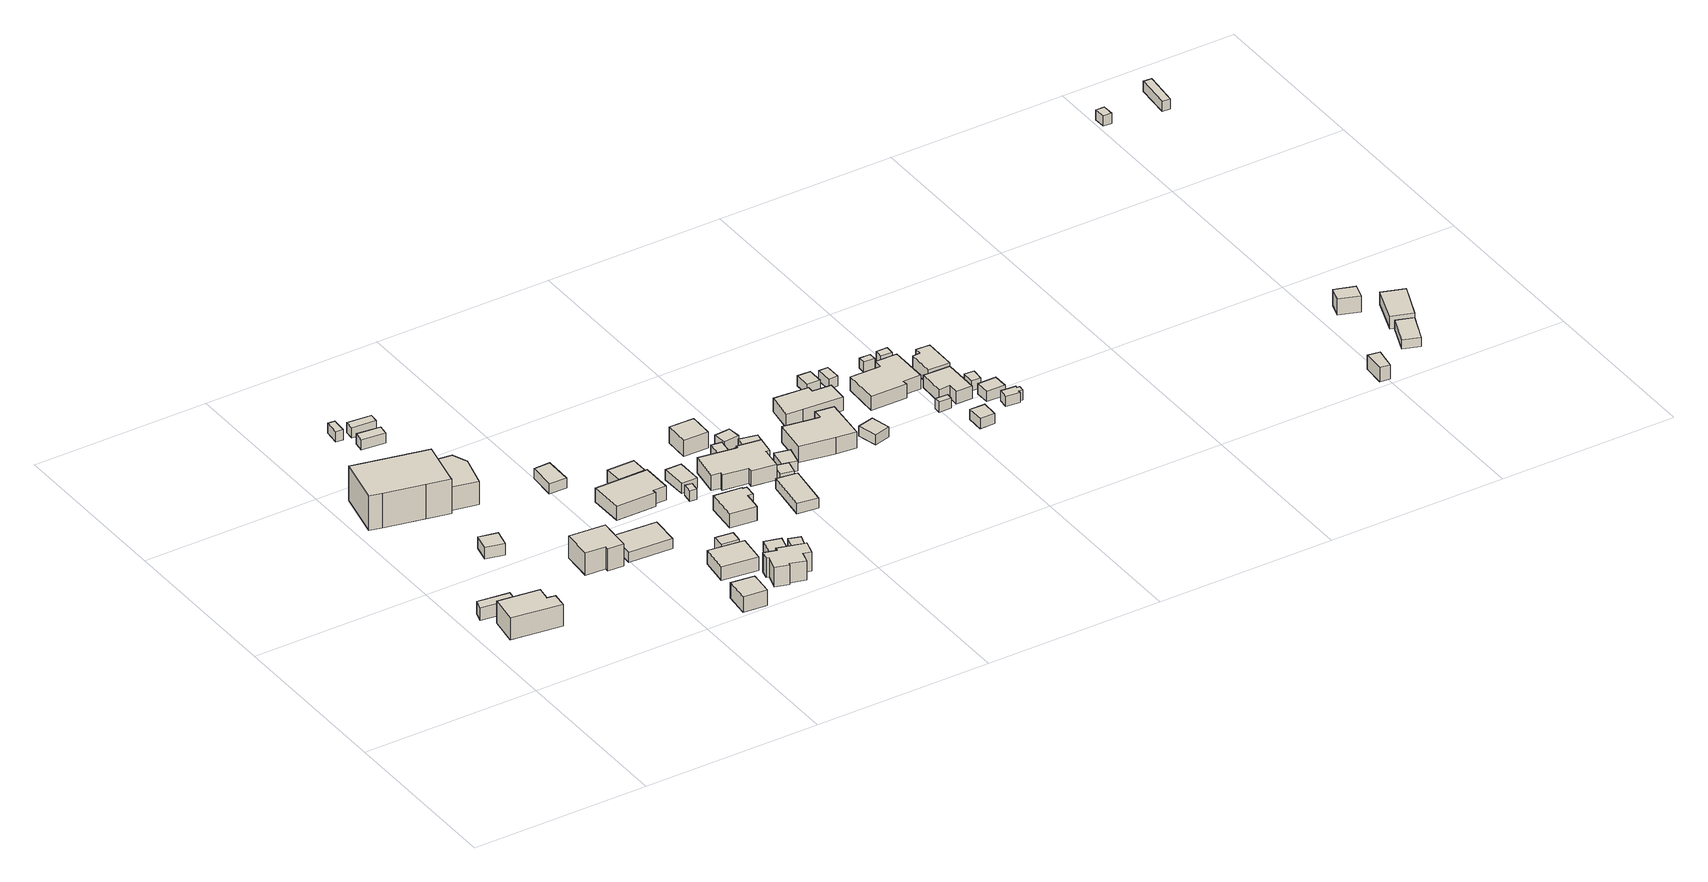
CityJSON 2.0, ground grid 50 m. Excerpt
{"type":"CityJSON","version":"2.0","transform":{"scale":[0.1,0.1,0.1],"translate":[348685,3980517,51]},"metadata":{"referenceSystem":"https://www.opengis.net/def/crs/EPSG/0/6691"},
"CityObjects":{
"building1":{"type":"Building","attributes":{"measuredHeight":4.3},"geometry":[{"type":"Solid","lod":"1","boundaries":[[[[0,1,2,3]],[[2,4,5,3]],[[1,6,4,2]],[[0,7,6,1]],[[3,5,7,0]],[[4,6,7,5]]]]}]},
"building2":{"type":"Building","attributes":{"measuredHeight":8.4},"geometry":[{"type":"Solid","lod":"1","boundaries":[[[[8,9,10,11,12,13]],[[12,14,15,13]],[[11,16,14,12]],[[10,17,16,11]],[[9,18,17,10]],[[8,19,18,9]],[[13,15,19,8]],[[14,16,17,18,19,15]]]]}]},
"building3":{"type":"Building","attributes":{"measuredHeight":11.1},"geometry":[{"type":"Solid","lod":"1","boundaries":[[[[20,21,22,23,24,25,26]],[[25,27,28,26]],[[24,29,27,25]],[[23,30,29,24]],[[22,31,30,23]],[[21,32,31,22]],[[20,33,32,21]],[[26,28,33,20]],[[27,29,30,31,32,33,28]]]]}]},
"building4":{"type":"Building","attributes":{"measuredHeight":3.4},"geometry":[{"type":"Solid","lod":"1","boundaries":[[[[34,35,36,37]],[[36,38,39,37]],[[35,40,38,36]],[[34,41,40,35]],[[37,39,41,34]],[[38,40,41,39]]]]}]},
"building5":{"type":"Building","attributes":{"measuredHeight":3},"geometry":[{"type":"Solid","lod":"1","boundaries":[[[[42,43,44,45]],[[44,46,47,45]],[[43,48,46,44]],[[42,49,48,43]],[[45,47,49,42]],[[46,48,49,47]]]]}]},
"building6":{"type":"Building","attributes":{"measuredHeight":3},"geometry":[{"type":"Solid","lod":"1","boundaries":[[[[50,51,52,53]],[[52,54,55,53]],[[51,56,54,52]],[[50,57,56,51]],[[53,55,57,50]],[[54,56,57,55]]]]}]},
"building7":{"type":"Building","attributes":{"measuredHeight":3},"geometry":[{"type":"Solid","lod":"1","boundaries":[[[[58,59,60,61]],[[60,62,63,61]],[[59,64,62,60]],[[58,65,64,59]],[[61,63,65,58]],[[62,64,65,63]]]]}]},
"building8":{"type":"Building","attributes":{"measuredHeight":10.2},"geometry":[{"type":"Solid","lod":"1","boundaries":[[[[66,67,68,69,70]],[[69,71,72,70]],[[68,73,71,69]],[[67,74,73,68]],[[66,75,74,67]],[[70,72,75,66]],[[71,73,74,75,72]]]]}]},
"building9":{"type":"Building","attributes":{"measuredHeight":8},"geometry":[{"type":"Solid","lod":"1","boundaries":[[[[76,77,78,79,80,81]],[[80,82,83,81]],[[79,84,82,80]],[[78,85,84,79]],[[77,86,85,78]],[[76,87,86,77]],[[81,83,87,76]],[[82,84,85,86,87,83]]]]}]},
"building10":{"type":"Building","attributes":{"measuredHeight":3},"geometry":[{"type":"Solid","lod":"1","boundaries":[[[[88,89,90,91]],[[90,92,93,91]],[[89,94,92,90]],[[88,95,94,89]],[[91,93,95,88]],[[92,94,95,93]]]]}]},
"building11":{"type":"Building","attributes":{"measuredHeight":5.7},"geometry":[{"type":"Solid","lod":"1","boundaries":[[[[96,97,98,99]],[[98,100,101,99]],[[97,102,100,98]],[[96,103,102,97]],[[99,101,103,96]],[[100,102,103,101]]]]}]},
"building12":{"type":"Building","attributes":{"measuredHeight":3},"geometry":[{"type":"Solid","lod":"1","boundaries":[[[[104,105,106,107]],[[106,108,109,107]],[[105,110,108,106]],[[104,111,110,105]],[[107,109,111,104]],[[108,110,111,109]]]]}]},
"building13":{"type":"Building","attributes":{"measuredHeight":5},"geometry":[{"type":"Solid","lod":"1","boundaries":[[[[112,113,114,115]],[[114,116,117,115]],[[113,118,116,114]],[[112,119,118,113]],[[115,117,119,112]],[[116,118,119,117]]]]}]},
"building14":{"type":"Building","attributes":{"measuredHeight":5.2},"geometry":[{"type":"Solid","lod":"1","boundaries":[[[[120,121,122,123,124,125]],[[124,126,127,125]],[[123,128,126,124]],[[122,129,128,123]],[[121,130,129,122]],[[120,131,130,121]],[[125,127,131,120]],[[126,128,129,130,131,127]]]]}]},
"building15":{"type":"Building","attributes":{"measuredHeight":3.6},"geometry":[{"type":"Solid","lod":"1","boundaries":[[[[132,133,134,135]],[[134,136,137,135]],[[133,138,136,134]],[[132,139,138,133]],[[135,137,139,132]],[[136,138,139,137]]]]}]},
"building16":{"type":"Building","attributes":{"measuredHeight":5.7},"geometry":[{"type":"Solid","lod":"1","boundaries":[[[[140,141,142,143,144,145,146,147,148,149,150,151]],[[150,152,153,151]],[[149,154,152,150]],[[148,155,154,149]],[[147,156,155,148]],[[146,157,156,147]],[[145,158,157,146]],[[144,159,158,145]],[[143,160,159,144]],[[142,161,160,143]],[[141,162,161,142]],[[140,163,162,141]],[[151,153,163,140]],[[152,154,155,156,157,158,159,160,161,162,163,153]]]]}]},
"building17":{"type":"Building","attributes":{"measuredHeight":3.6},"geometry":[{"type":"Solid","lod":"1","boundaries":[[[[164,165,166,167]],[[166,168,169,167]],[[165,170,168,166]],[[164,171,170,165]],[[167,169,171,164]],[[168,170,171,169]]]]}]},
"building18":{"type":"Building","attributes":{"measuredHeight":2.8},"geometry":[{"type":"Solid","lod":"1","boundaries":[[[[172,173,174,175]],[[174,176,177,175]],[[173,178,176,174]],[[172,179,178,173]],[[175,177,179,172]],[[176,178,179,177]]]]}]},
"building19":{"type":"Building","attributes":{"measuredHeight":3},"geometry":[{"type":"Solid","lod":"1","boundaries":[[[[180,181,182,183]],[[182,184,185,183]],[[181,186,184,182]],[[180,187,186,181]],[[183,185,187,180]],[[184,186,187,185]]]]}]},
"building20":{"type":"Building","attributes":{"measuredHeight":3},"geometry":[{"type":"Solid","lod":"1","boundaries":[[[[188,189,190,191]],[[190,192,193,191]],[[189,194,192,190]],[[188,195,194,189]],[[191,193,195,188]],[[192,194,195,193]]]]}]},
"building21":{"type":"Building","attributes":{"measuredHeight":3},"geometry":[{"type":"Solid","lod":"1","boundaries":[[[[196,197,198,199]],[[198,200,201,199]],[[197,202,200,198]],[[196,203,202,197]],[[199,201,203,196]],[[200,202,203,201]]]]}]},
"building22":{"type":"Building","attributes":{"measuredHeight":5},"geometry":[{"type":"Solid","lod":"1","boundaries":[[[[204,205,206,207,208,209,210,211]],[[210,212,213,211]],[[209,214,212,210]],[[208,215,214,209]],[[207,216,215,208]],[[206,217,216,207]],[[205,218,217,206]],[[204,219,218,205]],[[211,213,219,204]],[[212,214,215,216,217,218,219,213]]]]}]},
"building23":{"type":"Building","attributes":{"measuredHeight":5.6},"geometry":[{"type":"Solid","lod":"1","boundaries":[[[[220,221,222,223,224,225,226,227,228,229,230,231]],[[230,232,233,231]],[[229,234,232,230]],[[228,235,234,229]],[[227,236,235,228]],[[226,237,236,227]],[[225,238,237,226]],[[224,239,238,225]],[[223,240,239,224]],[[222,241,240,223]],[[221,242,241,222]],[[220,243,242,221]],[[231,233,243,220]],[[232,234,235,236,237,238,239,240,241,242,243,233]]]]}]},
"building24":{"type":"Building","attributes":{"measuredHeight":6.6},"geometry":[{"type":"Solid","lod":"1","boundaries":[[[[244,245,246,247]],[[246,248,249,247]],[[245,250,248,246]],[[244,251,250,245]],[[247,249,251,244]],[[248,250,251,249]]]]}]},
"building25":{"type":"Building","attributes":{"measuredHeight":3},"geometry":[{"type":"Solid","lod":"1","boundaries":[[[[252,253,254,255]],[[254,256,257,255]],[[253,258,256,254]],[[252,259,258,253]],[[255,257,259,252]],[[256,258,259,257]]]]}]},
"building26":{"type":"Building","attributes":{"measuredHeight":3},"geometry":[{"type":"Solid","lod":"1","boundaries":[[[[260,261,262,263]],[[262,264,265,263]],[[261,266,264,262]],[[260,267,266,261]],[[263,265,267,260]],[[264,266,267,265]]]]}]},
"building27":{"type":"Building","attributes":{"measuredHeight":3},"geometry":[{"type":"Solid","lod":"1","boundaries":[[[[268,269,270,271]],[[270,272,273,271]],[[269,274,272,270]],[[268,275,274,269]],[[271,273,275,268]],[[272,274,275,273]]]]}]},
"building28":{"type":"Building","attributes":{"measuredHeight":3.1},"geometry":[{"type":"Solid","lod":"1","boundaries":[[[[276,277,278,279]],[[278,280,281,279]],[[277,282,280,278]],[[276,283,282,277]],[[279,281,283,276]],[[280,282,283,281]]]]}]},
"building29":{"type":"Building","attributes":{"measuredHeight":2.7},"geometry":[{"type":"Solid","lod":"1","boundaries":[[[[284,285,286,287]],[[286,288,289,287]],[[285,290,288,286]],[[284,291,290,285]],[[287,289,291,284]],[[288,290,291,289]]]]}]},
"building30":{"type":"Building","attributes":{"measuredHeight":3},"geometry":[{"type":"Solid","lod":"1","boundaries":[[[[292,293,294,295]],[[294,296,297,295]],[[293,298,296,294]],[[292,299,298,293]],[[295,297,299,292]],[[296,298,299,297]]]]}]},
"building31":{"type":"Building","attributes":{"measuredHeight":6.2},"geometry":[{"type":"Solid","lod":"1","boundaries":[[[[300,301,302,303,304,305,306,307]],[[306,308,309,307]],[[305,310,308,306]],[[304,311,310,305]],[[303,312,311,304]],[[302,313,312,303]],[[301,314,313,302]],[[300,315,314,301]],[[307,309,315,300]],[[308,310,311,312,313,314,315,309]]]]}]},
"building32":{"type":"Building","attributes":{"measuredHeight":5},"geometry":[{"type":"Solid","lod":"1","boundaries":[[[[316,317,318,319,320,321,322]],[[321,323,324,322]],[[320,325,323,321]],[[319,326,325,320]],[[318,327,326,319]],[[317,328,327,318]],[[316,329,328,317]],[[322,324,329,316]],[[323,325,326,327,328,329,324]]]]}]},
"building33":{"type":"Building","attributes":{"measuredHeight":3},"geometry":[{"type":"Solid","lod":"1","boundaries":[[[[330,331,332,333]],[[332,334,335,333]],[[331,336,334,332]],[[330,337,336,331]],[[333,335,337,330]],[[334,336,337,335]]]]}]},
"building34":{"type":"Building","attributes":{"measuredHeight":3},"geometry":[{"type":"Solid","lod":"1","boundaries":[[[[338,339,340,341]],[[340,342,343,341]],[[339,344,342,340]],[[338,345,344,339]],[[341,343,345,338]],[[342,344,345,343]]]]}]},
"building35":{"type":"Building","attributes":{"measuredHeight":3},"geometry":[{"type":"Solid","lod":"1","boundaries":[[[[346,347,348,349]],[[348,350,351,349]],[[347,352,350,348]],[[346,353,352,347]],[[349,351,353,346]],[[350,352,353,351]]]]}]},
"building36":{"type":"Building","attributes":{"measuredHeight":5.1},"geometry":[{"type":"Solid","lod":"1","boundaries":[[[[354,355,356,357,358,359,360,361]],[[360,362,363,361]],[[359,364,362,360]],[[358,365,364,359]],[[357,366,365,358]],[[356,367,366,357]],[[355,368,367,356]],[[354,369,368,355]],[[361,363,369,354]],[[362,364,365,366,367,368,369,363]]]]}]},
"building37":{"type":"Building","attributes":{"measuredHeight":3},"geometry":[{"type":"Solid","lod":"1","boundaries":[[[[370,371,372,373]],[[372,374,375,373]],[[371,376,374,372]],[[370,377,376,371]],[[373,375,377,370]],[[374,376,377,375]]]]}]},
"building38":{"type":"Building","attributes":{"measuredHeight":3},"geometry":[{"type":"Solid","lod":"1","boundaries":[[[[378,379,380,381]],[[380,382,383,381]],[[379,384,382,380]],[[378,385,384,379]],[[381,383,385,378]],[[382,384,385,383]]]]}]},
"building39":{"type":"Building","attributes":{"measuredHeight":3},"geometry":[{"type":"Solid","lod":"1","boundaries":[[[[386,387,388,389]],[[388,390,391,389]],[[387,392,390,388]],[[386,393,392,387]],[[389,391,393,386]],[[390,392,393,391]]]]}]},
"building40":{"type":"Building","attributes":{"measuredHeight":3},"geometry":[{"type":"Solid","lod":"1","boundaries":[[[[394,395,396,397]],[[396,398,399,397]],[[395,400,398,396]],[[394,401,400,395]],[[397,399,401,394]],[[398,400,401,399]]]]}]},
"building41":{"type":"Building","attributes":{"measuredHeight":4.2},"geometry":[{"type":"Solid","lod":"1","boundaries":[[[[402,403,404,405,406,407,408]],[[407,409,410,408]],[[406,411,409,407]],[[405,412,411,406]],[[404,413,412,405]],[[403,414,413,404]],[[402,415,414,403]],[[408,410,415,402]],[[409,411,412,413,414,415,410]]]]}]},
"building42":{"type":"Building","attributes":{"measuredHeight":4.8},"geometry":[{"type":"Solid","lod":"1","boundaries":[[[[416,417,418,419,420,421]],[[420,422,423,421]],[[419,424,422,420]],[[418,425,424,419]],[[417,426,425,418]],[[416,427,426,417]],[[421,423,427,416]],[[422,424,425,426,427,423]]]]}]},
"building43":{"type":"Building","attributes":{"measuredHeight":3},"geometry":[{"type":"Solid","lod":"1","boundaries":[[[[428,429,430,431]],[[430,432,433,431]],[[429,434,432,430]],[[428,435,434,429]],[[431,433,435,428]],[[432,434,435,433]]]]}]},
"building44":{"type":"Building","attributes":{"measuredHeight":3},"geometry":[{"type":"Solid","lod":"1","boundaries":[[[[436,437,438,439]],[[438,440,441,439]],[[437,442,440,438]],[[436,443,442,437]],[[439,441,443,436]],[[440,442,443,441]]]]}]},
"building45":{"type":"Building","attributes":{"measuredHeight":3},"geometry":[{"type":"Solid","lod":"1","boundaries":[[[[444,445,446,447,448,449,450,451]],[[450,452,453,451]],[[449,454,452,450]],[[448,455,454,449]],[[447,456,455,448]],[[446,457,456,447]],[[445,458,457,446]],[[444,459,458,445]],[[451,453,459,444]],[[452,454,455,456,457,458,459,453]]]]}]},
"building46":{"type":"Building","attributes":{"measuredHeight":4.2},"geometry":[{"type":"Solid","lod":"1","boundaries":[[[[460,461,462,463]],[[462,464,465,463]],[[461,466,464,462]],[[460,467,466,461]],[[463,465,467,460]],[[464,466,467,465]]]]}]},
"building47":{"type":"Building","attributes":{"measuredHeight":3},"geometry":[{"type":"Solid","lod":"1","boundaries":[[[[468,469,470,471]],[[470,472,473,471]],[[469,474,472,470]],[[468,475,474,469]],[[471,473,475,468]],[[472,474,475,473]]]]}]},
"building48":{"type":"Building","attributes":{"measuredHeight":4.8},"geometry":[{"type":"Solid","lod":"1","boundaries":[[[[476,477,478,479]],[[478,480,481,479]],[[477,482,480,478]],[[476,483,482,477]],[[479,481,483,476]],[[480,482,483,481]]]]}]},
"building49":{"type":"Building","attributes":{"measuredHeight":2.7},"geometry":[{"type":"Solid","lod":"1","boundaries":[[[[484,485,486,487,488]],[[487,489,490,488]],[[486,491,489,487]],[[485,492,491,486]],[[484,493,492,485]],[[488,490,493,484]],[[489,491,492,493,490]]]]}]},
"building50":{"type":"Building","attributes":{"measuredHeight":4.5},"geometry":[{"type":"Solid","lod":"1","boundaries":[[[[494,495,496,497]],[[496,498,499,497]],[[495,500,498,496]],[[494,501,500,495]],[[497,499,501,494]],[[498,500,501,499]]]]}]},
"building51":{"type":"Building","attributes":{"measuredHeight":3},"geometry":[{"type":"Solid","lod":"1","boundaries":[[[[502,503,504,505,506]],[[505,507,508,506]],[[504,509,507,505]],[[503,510,509,504]],[[502,511,510,503]],[[506,508,511,502]],[[507,509,510,511,508]]]]}]}
},
"vertices":[
[132,301,23],[40,313,23],[48,343,23],[137,331,23],[48,343,60],[137,331,60],[40,313,60],[132,301,60],
[202,190,17],[60,210,17],[72,290,17],[190,275,17],[184,236,17],[207,232,17],[184,236,82],[207,232,82],[190,275,82],[72,290,82],[60,210,82],[202,190,82],
[243,852,49],[216,728,49],[213,714,49],[148,729,49],[36,753,49],[2,761,49],[32,899,49],[2,761,151],[32,899,151],[36,753,151],[148,729,151],[213,714,151],[216,728,151],[243,852,151],
[246,553,38],[235,504,38],[183,516,38],[194,565,38],[183,516,72],[194,565,72],[235,504,72],[246,553,72],
[108,1080,124],[104,1037,124],[84,1039,124],[88,1082,124],[84,1039,154],[88,1082,154],[104,1037,154],[108,1080,154],
[199,1014,111],[195,984,111],[128,992,111],[132,1021,111],[128,992,141],[132,1021,141],[195,984,141],[199,1014,141],
[203,1063,116],[201,1037,116],[133,1042,116],[135,1069,116],[133,1042,146],[135,1069,146],[201,1037,146],[203,1063,146],
[299,844,48],[316,802,48],[292,712,48],[216,728,48],[243,852,48],[216,728,117],[243,852,117],[292,712,117],[316,802,117],[299,844,117],
[469,414,27],[462,319,27],[417,322,27],[418,332,27],[361,336,27],[367,422,27],[361,336,93],[367,422,93],[418,332,93],[417,322,93],[462,319,93],[469,414,93],
[609,399,29],[603,316,29],[479,323,29],[484,407,29],[479,323,59],[484,407,59],[603,316,59],[609,399,59],
[680,6,9],[613,12,9],[621,82,9],[687,74,9],[621,82,55],[687,74,55],[613,12,55],[680,6,55],
[510,731,52],[509,652,52],[459,653,52],[464,730,52],[459,653,82],[464,730,82],[509,652,82],[510,731,82],
[737,133,19],[636,146,19],[646,227,19],[747,214,19],[646,227,59],[747,214,59],[636,146,59],[737,133,59],
[692,571,45],[692,485,45],[655,485,45],[655,475,45],[542,475,45],[541,571,45],[542,475,86],[541,571,86],[655,475,86],[655,485,86],[692,485,86],[692,571,86],
[741,257,25],[737,223,25],[688,229,25],[691,263,25],[688,229,60],[691,263,60],[737,223,60],[741,257,60],
[862,110,12],[850,70,12],[828,76,12],[819,43,12],[776,56,12],[774,50,12],[736,61,12],[749,104,12],[741,107,12],[748,132,12],[783,122,12],[785,132,12],[783,122,69],[785,132,69],[748,132,69],[741,107,69],[749,104,69],[736,61,69],[774,50,69],[776,56,69],[819,43,69],[828,76,69],[850,70,69],[862,110,69],
[687,623,49],[687,573,49],[610,573,49],[609,623,49],[610,573,85],[609,623,85],[687,573,85],[687,623,85],
[840,190,17],[827,142,17],[781,155,17],[794,203,17],[781,155,45],[794,203,45],[827,142,45],[840,190,45],
[766,482,39],[762,454,39],[743,456,39],[746,485,39],[743,456,69],[746,485,69],[762,454,69],[766,482,69],
[883,169,16],[872,135,16],[840,145,16],[851,179,16],[840,145,46],[851,179,46],[872,135,46],[883,169,46],
[789,568,39],[790,495,39],[744,495,39],[743,568,39],[744,495,69],[743,568,69],[790,495,69],[789,568,69],
[773,321,25],[782,411,25],[862,403,25],[861,399,25],[872,398,25],[868,363,25],[853,365,25],[847,313,25],[853,365,67],[847,313,67],[868,363,67],[872,398,67],[861,399,67],[862,403,67],[782,411,67],[773,321,67],
[943,551,26],[944,559,26],[1011,549,26],[1003,498,26],[993,500,26],[984,436,26],[916,446,26],[917,460,26],[846,470,26],[848,479,26],[823,483,26],[836,567,26],[823,483,71],[836,567,71],[848,479,71],[846,470,71],[917,460,71],[916,446,71],[984,436,71],[993,500,71],[1003,498,71],[1011,549,71],[944,559,71],[943,551,71],
[838,699,39],[909,697,39],[907,628,39],[836,630,39],[907,628,87],[836,630,87],[909,697,87],[838,699,87],
[929,601,34],[924,561,34],[895,564,34],[900,605,34],[895,564,64],[900,605,64],[924,561,64],[929,601,64],
[1026,407,18],[1009,286,18],[951,294,18],[967,415,18],[951,294,48],[967,415,48],[1009,286,48],[1026,407,48],
[1028,450,23],[1019,412,23],[983,419,23],[991,459,23],[983,419,53],[991,459,53],[1019,412,53],[1028,450,53],
[977,641,32],[980,604,32],[935,600,32],[932,637,32],[935,600,63],[932,637,63],[980,604,63],[977,641,63],
[1028,591,28],[1019,551,28],[969,562,28],[978,602,28],[969,562,55],[978,602,55],[1019,551,55],[1028,591,55],
[1063,497,22],[1051,446,22],[1009,456,22],[1021,507,22],[1009,456,52],[1021,507,52],[1051,446,52],[1063,497,52],
[1178,569,13],[1194,567,13],[1196,594,13],[1248,587,13],[1235,464,13],[1177,470,13],[1081,487,13],[1093,583,13],[1081,487,61],[1093,583,61],[1177,470,61],[1235,464,61],[1248,587,61],[1196,594,61],[1194,567,61],[1178,569,61],
[1244,697,17],[1243,679,17],[1296,675,17],[1292,615,17],[1179,622,17],[1134,627,17],[1145,704,17],[1134,627,57],[1145,704,57],[1179,622,57],[1292,615,57],[1296,675,57],[1243,679,57],[1244,697,57],
[1316,519,11],[1329,464,11],[1283,452,11],[1269,507,11],[1283,452,41],[1269,507,41],[1329,464,41],[1316,519,41],
[1288,757,24],[1287,712,24],[1249,714,24],[1251,759,24],[1249,714,54],[1251,759,54],[1287,712,54],[1288,757,54],
[1333,748,25],[1333,703,25],[1306,703,25],[1306,748,25],[1306,703,55],[1306,748,55],[1333,703,55],[1333,748,55],
[1439,676,19],[1441,701,19],[1503,700,19],[1502,590,19],[1452,590,19],[1452,575,19],[1349,576,19],[1353,677,19],[1349,576,60],[1353,677,60],[1452,575,60],[1452,590,60],[1502,590,60],[1503,700,60],[1441,701,60],[1439,676,60],
[1447,734,30],[1447,712,30],[1415,713,30],[1416,734,30],[1415,713,60],[1416,734,60],[1447,712,60],[1447,734,60],
[1525,503,14],[1524,484,14],[1489,485,14],[1489,504,14],[1489,485,44],[1489,504,44],[1524,484,44],[1525,503,44],
[1584,426,7],[1583,378,7],[1540,379,7],[1541,427,7],[1540,379,37],[1541,427,37],[1583,378,37],[1584,426,37],
[1497,734,32],[1496,709,32],[1464,711,32],[1465,734,32],[1464,711,62],[1465,734,62],[1496,709,62],[1497,734,62],
[1590,594,15],[1589,491,15],[1543,492,15],[1544,522,15],[1512,521,15],[1514,596,15],[1529,596,15],[1514,596,52],[1529,596,52],[1512,521,52],[1544,522,52],[1543,492,52],[1589,491,52],[1590,594,52],
[1591,687,19],[1590,594,19],[1529,596,19],[1530,669,19],[1551,670,19],[1552,689,19],[1551,670,62],[1552,689,62],[1530,669,62],[1529,596,62],[1590,594,62],[1591,687,62],
[1633,551,17],[1630,516,17],[1603,518,17],[1606,553,17],[1603,518,47],[1606,553,47],[1630,516,47],[1633,551,47],
[1667,505,12],[1667,463,12],[1614,464,12],[1614,505,12],[1614,464,42],[1614,505,42],[1667,463,42],[1667,505,42],
[1690,450,8],[1689,445,8],[1698,444,8],[1696,427,8],[1685,428,8],[1684,421,8],[1645,425,8],[1648,454,8],[1645,425,38],[1648,454,38],[1684,421,38],[1685,428,38],[1696,427,38],[1698,444,38],[1689,445,38],[1690,450,38],
[2509,70,15],[2499,8,15],[2470,12,15],[2475,75,15],[2470,12,57],[2475,75,57],[2499,8,57],[2509,70,57],
[2347,1070,244],[2347,1037,244],[2323,1038,244],[2322,1071,244],[2323,1038,274],[2322,1071,274],[2347,1037,274],[2347,1070,274],
[2599,318,30],[2586,276,30],[2529,296,30],[2543,337,30],[2529,296,78],[2543,337,78],[2586,276,78],[2599,318,78],
[2666,158,25],[2634,79,25],[2632,74,25],[2586,92,25],[2618,174,25],[2586,92,52],[2618,174,52],[2632,74,52],[2634,79,52],[2666,158,52],
[2607,178,28],[2644,281,28],[2707,259,28],[2666,158,28],[2707,259,65],[2666,158,65],[2644,281,65],[2607,178,65],
[2504,1100,254],[2501,1070,254],[2494,1000,254],[2471,1001,254],[2480,1101,254],[2471,1001,284],[2480,1101,284],[2494,1000,284],[2501,1070,284],[2504,1100,284]
]}
